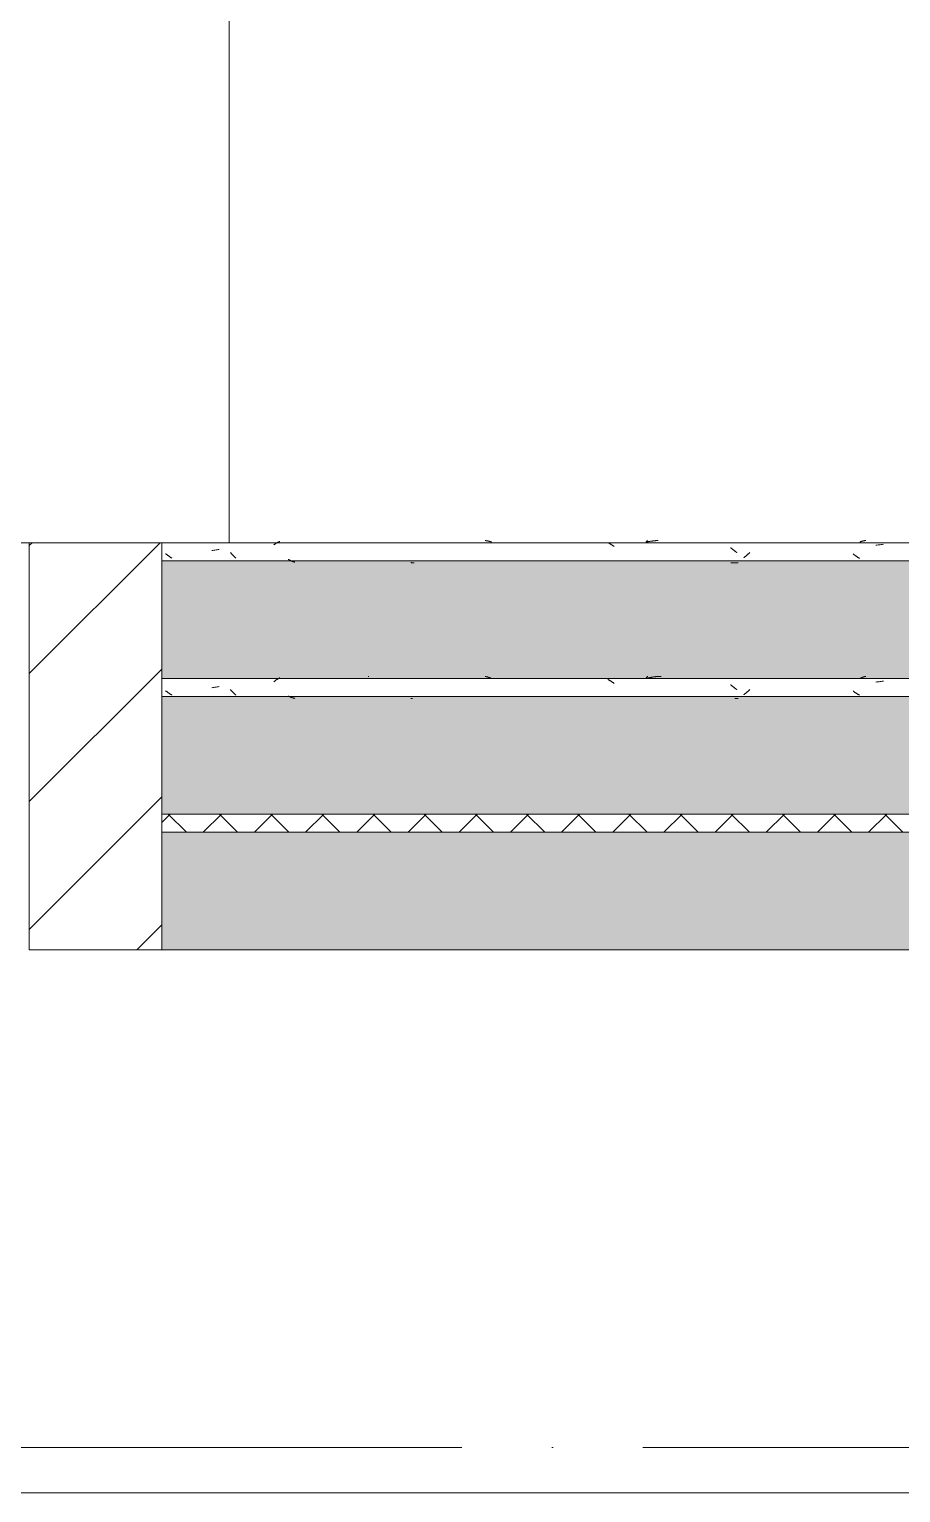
# Model space of a CAD drawing. Header units: millimetres. Extents: x -12680 to 112808, y -16580 to 93550.
# Drawn here: x 44051 to 45014, y -1050 to 567 of the extents above; entities that cross this region are included whole.
import ezdxf

# ---------------------------------------------------------------- set-up
doc = ezdxf.new("R2010")
doc.units = ezdxf.units.MM
doc.linetypes.add('Grid Line', pattern=[14, 10, -2, 0, -2])
for name, color, linetype, lineweight in [('HATCH-TUONG', 152, 'Continuous', 9), ('KINH', 152, 'Continuous', 5), ('NET CAT', 3, 'Continuous', 5), ('NET THAY 1', 41, 'Continuous', 5), ('NET-CAT', 3, 'Continuous', 9), ('TRUC', 225, 'Continuous', 5)]:
    doc.layers.add(name, color=color, linetype=linetype, lineweight=lineweight)
pattern_1 = [(50, (43587.75, -450), (182.1847, -15.939), [19.05, -209.55]), (355, (43587.75, -450), (35.2424, -191.0566), [15.24, -167.64]), (100.451, (43602.94, -451.33), (146.9425, 175.1167), [16.19, -178.09]), (30, (43587.75, -450), (165.746, -77.2887), [19.05, -209.55]), (335, (43587.75, -450), (-32.228, -191.588), [15.24, -167.64]), (80.451, (43601.57, -456.43), (197.974, 114.2986), [16.19, -178.09]), (46.184, (43587.75, -399.2), (271.079, -42.043), [28.575, -314.325]), (96.636, (43610.34, -402.7), (237.403, 247.427), [24.285, -267.135]), (351.184, (43587.75, -399.2), (237.405, 247.425), [22.86, -251.46]), (21, (43613.15, -411.9), (151.615, -102.2655), [19.05, -209.55]), (326, (43613.15, -411.9), (61.8024, 184.188), [15.24, -167.64]), (71.451, (43625.79, -420.42), (213.417, 81.9214), [16.19, -178.09]), (37.5, (43587.754, -450), (3.0883, 84.5551), [8.382, -157.226, 8.382, -161.798, -168.275]), (37.5, (43587.754, -450), (3.0883, 84.5551), [-335.788, 8.382, -159.893]), (7.5, (43587.75, -450), (66.8194, 100.1807), [8.382, -88.646, 8.382, -153.416, -64.135]), (7.5, (43587.75, -450), (66.8194, 100.1807), [-258.826, 8.382, -55.753]), (327.5, (43576.425, -450), (135.5905, -5.7289), [8.382, -55.118, 8.382, -189.738, -262.89]), (327.5, (43576.425, -450), (135.5905, -5.7289), [-261.62, 8.382, -254.508]), (317.5, (43505.71, -450), (148.129, 25.4268), [8.382, -74.168, 8.382, -123.19, -186.69]), (317.5, (43505.71, -450), (148.129, 25.4268), [-214.122, 8.382, -178.308])]
pattern_2 = [(45, (43100.6, 40601.6), (0, 2032), [253.59, -2620.09]), (45, (43045.4, 40656.7), (0, 2032), [253.59, -2620.09]), (45, (42969.5, 40525.7), (0, 2032), [546.2, -2327.48]), (45, (41718.8, 41963), (0, 2032), [253.59, -2620.09]), (45, (41663.6, 42018.2), (0, 2032), [253.59, -2620.09]), (45, (41587.8, 41887.1), (0, 2032), [546.2, -2327.48])]

# ---------------------------------------------------------------- blocks, each defined once
blk = doc.blocks.new('FP_254-MẶT CẮT B-B')
at = {"layer": 'NET THAY 1', "color": 7}
for p, q in [((49197.4, -150), (44197.4, -150)), ((44197.4, -170), (49197.4, -170))]:
    blk.add_line(p, q, dxfattribs=at)
at = {"layer": 'NET THAY 1'}
for p, q in [((44253.8, -160.1), (44252.6, -160.3)), ((44255, -159.9), (44253.8, -160.1)), ((44256.2, -159.7), (44255, -159.9)), ((44257.4, -159.5), (44256.2, -159.7)), ((44258.6, -159.3), (44257.4, -159.5)), ((44259.8, -159.1), (44258.6, -159.3)), ((44260.9, -159), (44259.8, -159.1)), ((44321.4, -153.6), (44321.1, -153.8)), ((44321.7, -153.4), (44321.4, -153.6)), ((44321.9, -153.1), (44321.7, -153.4)), ((44322.2, -152.9), (44321.9, -153.1)), ((44322.5, -152.7), (44322.2, -152.9)), ((44322.8, -152.5), (44322.5, -152.7)), ((44323.1, -152.3), (44322.8, -152.5)), ((44323.3, -152.1), (44323.1, -152.3)), ((44323.6, -151.9), (44323.3, -152.1)), ((44323.9, -151.7), (44323.6, -151.9)), ((44324.2, -151.5), (44323.9, -151.7)), ((44324.4, -151.3), (44324.2, -151.5)), ((44324.7, -151.1), (44324.4, -151.3)), ((44325, -151), (44324.7, -151.1)), ((44325.3, -150.8), (44325, -151)), ((44325.5, -150.6), (44325.3, -150.8)), ((44325.8, -150.4), (44325.5, -150.6)), ((44326.1, -150.3), (44325.8, -150.4)), ((44326.4, -150.1), (44326.1, -150.3)), ((44326.7, -150), (44326.4, -150.1)), ((44326.9, -149.8), (44326.7, -150)), ((44327.2, -149.7), (44326.9, -149.8)), ((44327.5, -149.5), (44327.2, -149.7)), ((44327.8, -149.4), (44327.5, -149.5)), ((44426, -147.7), (44425.7, -147.7)), ((44426.3, -147.7), (44426, -147.7)), ((44555.2, -147.9), (44554.8, -147.9)), ((44555.5, -148), (44555.2, -147.9)), ((44555.8, -148), (44555.5, -148)), ((44556.1, -148.1), (44555.8, -148)), ((44556.4, -148.2), (44556.1, -148.1)), ((44556.8, -148.2), (44556.4, -148.2)), ((44557.1, -148.3), (44556.8, -148.2)), ((44557.4, -148.4), (44557.1, -148.3)), ((44557.7, -148.5), (44557.4, -148.4)), ((44558, -148.6), (44557.7, -148.5)), ((44558.4, -148.7), (44558, -148.6)), ((44558.7, -148.8), (44558.4, -148.7)), ((44559, -148.9), (44558.7, -148.8)), ((44559.3, -149), (44559, -148.9)), ((44559.6, -149.1), (44559.3, -149)), ((44560, -149.2), (44559.6, -149.1)), ((44560.3, -149.3), (44560, -149.2)), ((44560.6, -149.5), (44560.3, -149.3)), ((44560.9, -149.6), (44560.6, -149.5)), ((44561.3, -149.7), (44560.9, -149.6)), ((44561.6, -149.9), (44561.3, -149.7)), ((44561.9, -150), (44561.6, -149.9)), ((44690.7, -151.2), (44690.4, -151)), ((44691.1, -151.4), (44690.7, -151.2)), ((44691.4, -151.5), (44691.1, -151.4)), ((44691.7, -151.7), (44691.4, -151.5)), ((44692, -151.9), (44691.7, -151.7)), ((44692.3, -152.1), (44692, -151.9)), ((44692.7, -152.3), (44692.3, -152.1)), ((44693, -152.5), (44692.7, -152.3)), ((44693.3, -152.7), (44693, -152.5)), ((44693.6, -152.9), (44693.3, -152.7)), ((44694, -153.1), (44693.6, -152.9)), ((44694.3, -153.3), (44694, -153.1)), ((44694.6, -153.5), (44694.3, -153.3)), ((44694.9, -153.7), (44694.6, -153.5)), ((44695.2, -154), (44694.9, -153.7)), ((44695.6, -154.2), (44695.2, -154)), ((44695.9, -154.4), (44695.6, -154.2)), ((44696.2, -154.6), (44695.9, -154.4)), ((44696.5, -154.9), (44696.2, -154.6)), ((44696.8, -155.1), (44696.5, -154.9)), ((44697.2, -155.3), (44696.8, -155.1)), ((44697.5, -155.6), (44697.2, -155.3)), ((44732.8, -149.8), (44732.6, -150.2)), ((44733.1, -150.1), (44732.6, -150.2)), ((44733, -149.5), (44732.8, -149.8)), ((44733.2, -149.1), (44733, -149.5)), ((44733.6, -150), (44733.1, -150.1)), ((44733.4, -148.8), (44733.2, -149.1)), ((44733.5, -148.6), (44733.4, -148.8)), ((44733.7, -148.3), (44733.5, -148.6)), ((44734, -149.8), (44733.6, -150)), ((44733.9, -148.1), (44733.7, -148.3)), ((44734.1, -148), (44733.9, -148.1)), ((44734.5, -149.7), (44734, -149.8)), ((44734.3, -147.8), (44734.1, -148)), ((44734.5, -147.7), (44734.3, -147.8)), ((44734.6, -147.7), (44734.5, -147.7)), ((44735, -149.6), (44734.5, -149.7)), ((44735.5, -149.5), (44735, -149.6)), ((44735.9, -149.4), (44735.5, -149.5)), ((44736.4, -149.2), (44735.9, -149.4)), ((44736.9, -149.1), (44736.4, -149.2)), ((44737.4, -149), (44736.9, -149.1)), ((44737.8, -148.9), (44737.4, -149)), ((44738.3, -148.8), (44737.8, -148.9)), ((44738.8, -148.7), (44738.3, -148.8)), ((44739.3, -148.7), (44738.8, -148.7)), ((44739.8, -148.6), (44739.3, -148.7)), ((44740.2, -148.5), (44739.8, -148.6)), ((44740.7, -148.4), (44740.2, -148.5)), ((44741.2, -148.3), (44740.7, -148.4)), ((44741.7, -148.3), (44741.2, -148.3)), ((44742.1, -148.2), (44741.7, -148.3)), ((44742.6, -148.1), (44742.1, -148.2)), ((44743.1, -148.1), (44742.6, -148.1)), ((44743.6, -148), (44743.1, -148.1)), ((44744, -148), (44743.6, -148)), ((44744.5, -147.9), (44744, -148)), ((44745, -147.9), (44744.5, -147.9)), ((44745.5, -147.8), (44745, -147.9)), ((44745.9, -147.8), (44745.5, -147.8)), ((44746.4, -147.8), (44745.9, -147.8)), ((44746.9, -147.7), (44746.4, -147.8)), ((44747.4, -147.7), (44746.9, -147.7)), ((44747.8, -147.7), (44747.4, -147.7)), ((44748.3, -147.7), (44747.8, -147.7)), ((44748.8, -147.7), (44748.3, -147.7)), ((44749.3, -147.7), (44748.8, -147.7)), ((44826.3, -157.2), (44826, -157)), ((44826.7, -157.5), (44826.3, -157.2)), ((44827, -157.7), (44826.7, -157.5)), ((44827.3, -158), (44827, -157.7)), ((44827.6, -158.2), (44827.3, -158)), ((44827.9, -158.5), (44827.6, -158.2)), ((44828.3, -158.7), (44827.9, -158.5)), ((44828.6, -159), (44828.3, -158.7)), ((44828.9, -159.2), (44828.6, -159)), ((44829.2, -159.5), (44828.9, -159.2)), ((44829.5, -159.7), (44829.2, -159.5)), ((44829.9, -160), (44829.5, -159.7)), ((44830.2, -160.3), (44829.9, -160)), ((44830.5, -160.5), (44830.2, -160.3)), ((44830.8, -160.8), (44830.5, -160.5)), ((44831.2, -161), (44830.8, -160.8)), ((44831.5, -161.3), (44831.2, -161)), ((44831.8, -161.5), (44831.5, -161.3)), ((44832.1, -161.8), (44831.8, -161.5)), ((44969.2, -150), (44968.9, -150.2)), ((44969.4, -149.9), (44969.2, -150)), ((44969.7, -149.7), (44969.4, -149.9)), ((44970, -149.6), (44969.7, -149.7)), ((44970.3, -149.5), (44970, -149.6)), ((44970.5, -149.3), (44970.3, -149.5)), ((44970.8, -149.2), (44970.5, -149.3)), ((44971.1, -149.1), (44970.8, -149.2)), ((44971.4, -149), (44971.1, -149.1)), ((44971.7, -148.8), (44971.4, -149)), ((44971.9, -148.7), (44971.7, -148.8)), ((44972.2, -148.6), (44971.9, -148.7)), ((44972.5, -148.5), (44972.2, -148.6)), ((44972.8, -148.4), (44972.5, -148.5)), ((44973, -148.3), (44972.8, -148.4)), ((44973.3, -148.3), (44973, -148.3)), ((44973.6, -148.2), (44973.3, -148.3)), ((44973.9, -148.1), (44973.6, -148.2)), ((44974.1, -148), (44973.9, -148.1)), ((44974.4, -148), (44974.1, -148)), ((44974.7, -147.9), (44974.4, -148)), ((44975, -147.9), (44974.7, -147.9)), ((44975.3, -147.8), (44975, -147.9)), ((44975.5, -147.8), (44975.3, -147.8)), ((44987.8, -153.9), (44986.6, -154.1)), ((44989, -153.7), (44987.8, -153.9)), ((44990.2, -153.6), (44989, -153.7)), ((44991.4, -153.4), (44990.2, -153.6)), ((44992.6, -153.3), (44991.4, -153.4)), ((44993.7, -153.1), (44992.6, -153.3)), ((44994.9, -152.9), (44993.7, -153.1)), ((44201.9, -163.9), (44201.6, -163.7)), ((44202.3, -164.1), (44201.9, -163.9)), ((44202.6, -164.4), (44202.3, -164.1)), ((44202.9, -164.6), (44202.6, -164.4)), ((44203.2, -164.8), (44202.9, -164.6)), ((44203.5, -165.1), (44203.2, -164.8)), ((44203.9, -165.3), (44203.5, -165.1)), ((44204.2, -165.5), (44203.9, -165.3)), ((44204.5, -165.8), (44204.2, -165.5)), ((44204.8, -166), (44204.5, -165.8)), ((44205.1, -166.2), (44204.8, -166)), ((44205.5, -166.4), (44205.1, -166.2)), ((44205.8, -166.6), (44205.5, -166.4)), ((44206.1, -166.8), (44205.8, -166.6)), ((44206.4, -167.1), (44206.1, -166.8)), ((44206.8, -167.3), (44206.4, -167.1)), ((44207.1, -167.5), (44206.8, -167.3)), ((44207.4, -167.7), (44207.1, -167.5)), ((44207.7, -167.9), (44207.4, -167.7)), ((44208, -168), (44207.7, -167.9)), ((44208.4, -168.2), (44208, -168)), ((44208.7, -168.4), (44208.4, -168.2)), ((44273.5, -162.6), (44273.2, -162.3)), ((44273.7, -162.8), (44273.5, -162.6)), ((44274, -163.1), (44273.7, -162.8)), ((44274.2, -163.4), (44274, -163.1)), ((44274.5, -163.7), (44274.2, -163.4)), ((44274.8, -164), (44274.5, -163.7)), ((44275, -164.2), (44274.8, -164)), ((44275.3, -164.5), (44275, -164.2)), ((44275.5, -164.8), (44275.3, -164.5)), ((44275.8, -165), (44275.5, -164.8)), ((44276, -165.3), (44275.8, -165)), ((44276.3, -165.6), (44276, -165.3)), ((44276.6, -165.8), (44276.3, -165.6)), ((44276.8, -166.1), (44276.6, -165.8)), ((44277.1, -166.3), (44276.8, -166.1)), ((44277.3, -166.6), (44277.1, -166.3)), ((44277.6, -166.8), (44277.3, -166.6)), ((44277.9, -167.1), (44277.6, -166.8)), ((44278.1, -167.3), (44277.9, -167.1)), ((44278.4, -167.5), (44278.1, -167.3)), ((44278.6, -167.8), (44278.4, -167.5)), ((44278.9, -168), (44278.6, -167.8)), ((44279.1, -168.2), (44278.9, -168)), ((44279.4, -168.4), (44279.1, -168.2)), ((44337.5, -169.6), (44337.2, -169.5)), ((44337.8, -169.8), (44337.5, -169.6)), ((44338.2, -169.9), (44337.8, -169.8)), ((44338.5, -170.1), (44338.2, -169.9)), ((44338.8, -170.2), (44338.5, -170.1)), ((44339.1, -170.4), (44338.8, -170.2)), ((44339.5, -170.5), (44339.1, -170.4)), ((44339.8, -170.6), (44339.5, -170.5)), ((44340.1, -170.7), (44339.8, -170.6)), ((44340.4, -170.9), (44340.1, -170.7)), ((44340.7, -171), (44340.4, -170.9)), ((44341.1, -171.1), (44340.7, -171)), ((44341.4, -171.2), (44341.1, -171.1)), ((44341.7, -171.3), (44341.4, -171.2)), ((44342, -171.4), (44341.7, -171.3)), ((44342.3, -171.5), (44342, -171.4)), ((44342.7, -171.6), (44342.3, -171.5)), ((44343, -171.7), (44342.7, -171.6)), ((44343.3, -171.8), (44343, -171.7)), ((44343.6, -171.8), (44343.3, -171.8)), ((44344, -171.9), (44343.6, -171.8)), ((44344.3, -172), (44344, -171.9)), ((44473.1, -172.3), (44472.8, -172.2)), ((44473.4, -172.3), (44473.1, -172.3)), ((44473.8, -172.3), (44473.4, -172.3)), ((44474.1, -172.3), (44473.8, -172.3)), ((44474.4, -172.3), (44474.1, -172.3)), ((44831.9, -172.3), (44830.6, -172.3)), ((44833.2, -172.3), (44831.9, -172.3)), ((44832.4, -162), (44832.1, -161.8)), ((44832.8, -162.3), (44832.4, -162)), ((44833.1, -162.5), (44832.8, -162.3)), ((44834.5, -172.3), (44833.2, -172.3)), ((44840.9, -167.8), (44840.6, -168)), ((44841.1, -167.6), (44840.9, -167.8)), ((44841.4, -167.4), (44841.1, -167.6)), ((44841.7, -167.2), (44841.4, -167.4)), ((44842, -167), (44841.7, -167.2)), ((44842.2, -166.7), (44842, -167)), ((44842.5, -166.5), (44842.2, -166.7)), ((44842.8, -166.3), (44842.5, -166.5)), ((44843.1, -166.1), (44842.8, -166.3)), ((44843.4, -165.8), (44843.1, -166.1)), ((44843.6, -165.6), (44843.4, -165.8)), ((44843.9, -165.4), (44843.6, -165.6)), ((44844.2, -165.1), (44843.9, -165.4)), ((44844.5, -164.9), (44844.2, -165.1)), ((44844.7, -164.7), (44844.5, -164.9)), ((44845, -164.4), (44844.7, -164.7)), ((44845.3, -164.2), (44845, -164.4)), ((44845.6, -163.9), (44845.3, -164.2)), ((44845.9, -163.7), (44845.6, -163.9)), ((44846.1, -163.4), (44845.9, -163.7)), ((44846.4, -163.2), (44846.1, -163.4)), ((44846.7, -162.9), (44846.4, -163.2)), ((44847, -162.7), (44846.7, -162.9)), ((44847.2, -162.4), (44847, -162.7)), ((44961.9, -164.2), (44961.6, -164)), ((44962.2, -164.4), (44961.9, -164.2)), ((44962.6, -164.7), (44962.2, -164.4)), ((44962.9, -164.9), (44962.6, -164.7)), ((44963.2, -165.1), (44962.9, -164.9)), ((44963.5, -165.4), (44963.2, -165.1)), ((44963.9, -165.6), (44963.5, -165.4)), ((44964.2, -165.8), (44963.9, -165.6)), ((44964.5, -166), (44964.2, -165.8)), ((44964.8, -166.3), (44964.5, -166)), ((44965.1, -166.5), (44964.8, -166.3)), ((44965.5, -166.7), (44965.1, -166.5)), ((44965.8, -166.9), (44965.5, -166.7)), ((44966.1, -167.1), (44965.8, -166.9)), ((44966.4, -167.3), (44966.1, -167.1)), ((44966.7, -167.5), (44966.4, -167.3)), ((44967.1, -167.7), (44966.7, -167.5)), ((44967.4, -167.9), (44967.1, -167.7)), ((44967.7, -168.1), (44967.4, -167.9)), ((44968, -168.3), (44967.7, -168.1)), ((44968.4, -168.5), (44968, -168.3)), ((44968.7, -168.6), (44968.4, -168.5))]:
    blk.add_line(p, q, dxfattribs=at)
blk = doc.blocks.new('FP_255-MẶT CẮT B-B')
at = {"layer": 'NET THAY 1'}
for p, q in [((44325, 0), (44324.7, -0.1)), ((44325.3, 0.2), (44325, 0)), ((44325.5, 0.3), (44325.3, 0.2)), ((44325.8, 0.5), (44325.5, 0.3)), ((44326.1, 0.6), (44325.8, 0.5)), ((44326.4, 0.7), (44326.1, 0.6)), ((44326.7, 0.9), (44326.4, 0.7)), ((44326.9, 1), (44326.7, 0.9)), ((44327.2, 1.1), (44326.9, 1)), ((44327.5, 1.2), (44327.2, 1.1)), ((44327.8, 1.3), (44327.5, 1.2)), ((44555.2, 2.3), (44554.8, 2.3)), ((44555.5, 2.3), (44555.2, 2.3)), ((44555.8, 2.2), (44555.5, 2.3)), ((44556.1, 2.2), (44555.8, 2.2)), ((44556.4, 2.2), (44556.1, 2.2)), ((44556.8, 2.1), (44556.4, 2.2)), ((44557.1, 2.1), (44556.8, 2.1)), ((44557.4, 2), (44557.1, 2.1)), ((44557.7, 2), (44557.4, 2)), ((44558, 1.9), (44557.7, 2)), ((44558.4, 1.9), (44558, 1.9)), ((44558.7, 1.8), (44558.4, 1.9)), ((44559, 1.7), (44558.7, 1.8)), ((44559.3, 1.6), (44559, 1.7)), ((44559.6, 1.5), (44559.3, 1.6)), ((44560, 1.5), (44559.6, 1.5)), ((44560.3, 1.4), (44560, 1.5)), ((44560.6, 1.3), (44560.3, 1.4)), ((44560.9, 1.1), (44560.6, 1.3)), ((44561.3, 1), (44560.9, 1.1)), ((44561.6, 0.9), (44561.3, 1)), ((44561.9, 0.8), (44561.6, 0.9)), ((44732.8, 1), (44732.6, 0.6)), ((44733.1, 0.7), (44732.6, 0.6)), ((44733, 1.2), (44732.8, 1)), ((44733.2, 1.5), (44733, 1.2)), ((44733.6, 0.9), (44733.1, 0.7)), ((44733.3, 1.7), (44733.2, 1.5)), ((44733.5, 1.9), (44733.3, 1.7)), ((44733.7, 2.1), (44733.5, 1.9)), ((44734, 1), (44733.6, 0.9)), ((44733.9, 2.2), (44733.7, 2.1)), ((44734, 2.3), (44733.9, 2.2)), ((44734.2, 2.3), (44734, 2.3)), ((44734.5, 1.1), (44734, 1)), ((44735, 1.2), (44734.5, 1.1)), ((44735.5, 1.3), (44735, 1.2)), ((44736, 1.3), (44735.5, 1.3)), ((44736.4, 1.4), (44736, 1.3)), ((44736.9, 1.5), (44736.4, 1.4)), ((44737.4, 1.6), (44736.9, 1.5)), ((44737.9, 1.7), (44737.4, 1.6)), ((44738.3, 1.7), (44737.9, 1.7)), ((44738.8, 1.8), (44738.3, 1.7)), ((44739.3, 1.9), (44738.8, 1.8)), ((44739.8, 1.9), (44739.3, 1.9)), ((44740.2, 2), (44739.8, 1.9)), ((44740.7, 2), (44740.2, 2)), ((44741.2, 2.1), (44740.7, 2)), ((44741.7, 2.1), (44741.2, 2.1)), ((44742.1, 2.2), (44741.7, 2.1)), ((44742.6, 2.2), (44742.1, 2.2)), ((44743.1, 2.2), (44742.6, 2.2)), ((44743.6, 2.3), (44743.1, 2.2)), ((44744, 2.3), (44743.6, 2.3)), ((44744.5, 2.3), (44744, 2.3)), ((44745, 2.3), (44744.5, 2.3)), ((44745.5, 2.3), (44745, 2.3)), ((44746, 2.3), (44745.5, 2.3)), ((44969.2, 0.8), (44968.9, 0.7)), ((44969.4, 0.9), (44969.2, 0.8)), ((44969.7, 1), (44969.4, 0.9)), ((44970, 1.2), (44969.7, 1)), ((44970.3, 1.3), (44970, 1.2)), ((44970.5, 1.4), (44970.3, 1.3)), ((44970.8, 1.5), (44970.5, 1.4)), ((44971.1, 1.6), (44970.8, 1.5)), ((44971.4, 1.7), (44971.1, 1.6)), ((44971.7, 1.7), (44971.4, 1.7)), ((44971.9, 1.8), (44971.7, 1.7)), ((44972.2, 1.9), (44971.9, 1.8)), ((44972.5, 2), (44972.2, 1.9)), ((44972.8, 2), (44972.5, 2)), ((44973, 2.1), (44972.8, 2)), ((44973.3, 2.1), (44973, 2.1)), ((44973.6, 2.2), (44973.3, 2.1)), ((44973.9, 2.2), (44973.6, 2.2)), ((44974.1, 2.2), (44973.9, 2.2)), ((44974.4, 2.3), (44974.1, 2.2)), ((44974.7, 2.3), (44974.4, 2.3)), ((44975, 2.3), (44974.7, 2.3)), ((44975.3, 2.3), (44975, 2.3)), ((44975.5, 2.3), (44975.3, 2.3)), ((44201.9, -12.4), (44201.6, -12.1)), ((44202.3, -12.6), (44201.9, -12.4)), ((44202.6, -12.9), (44202.3, -12.6)), ((44202.9, -13.1), (44202.6, -12.9)), ((44203.2, -13.4), (44202.9, -13.1)), ((44203.5, -13.6), (44203.2, -13.4)), ((44203.9, -13.9), (44203.5, -13.6)), ((44204.2, -14.1), (44203.9, -13.9)), ((44204.5, -14.3), (44204.2, -14.1)), ((44204.8, -14.6), (44204.5, -14.3)), ((44205.1, -14.8), (44204.8, -14.6)), ((44205.5, -15), (44205.1, -14.8)), ((44205.8, -15.3), (44205.5, -15)), ((44206.1, -15.5), (44205.8, -15.3)), ((44206.4, -15.7), (44206.1, -15.5)), ((44206.8, -15.9), (44206.4, -15.7)), ((44207.1, -16.2), (44206.8, -15.9)), ((44207.4, -16.4), (44207.1, -16.2)), ((44253.8, -8.5), (44252.6, -8.7)), ((44255, -8.4), (44253.8, -8.5)), ((44256.2, -8.2), (44255, -8.4)), ((44257.4, -8), (44256.2, -8.2)), ((44258.6, -7.8), (44257.4, -8)), ((44259.8, -7.6), (44258.6, -7.8)), ((44260.9, -7.4), (44259.8, -7.6)), ((44273.5, -11), (44273.2, -10.7)), ((44273.7, -11.3), (44273.5, -11)), ((44274, -11.6), (44273.7, -11.3)), ((44274.2, -11.9), (44274, -11.6)), ((44274.5, -12.2), (44274.2, -11.9)), ((44274.8, -12.5), (44274.5, -12.2)), ((44275, -12.7), (44274.8, -12.5)), ((44275.3, -13), (44275, -12.7)), ((44275.5, -13.3), (44275.3, -13)), ((44275.8, -13.6), (44275.5, -13.3)), ((44276, -13.9), (44275.8, -13.6)), ((44276.3, -14.1), (44276, -13.9)), ((44276.6, -14.4), (44276.3, -14.1)), ((44276.8, -14.7), (44276.6, -14.4)), ((44277.1, -14.9), (44276.8, -14.7)), ((44277.3, -15.2), (44277.1, -14.9)), ((44277.6, -15.5), (44277.3, -15.2)), ((44277.9, -15.7), (44277.6, -15.5)), ((44278.1, -16), (44277.9, -15.7)), ((44278.4, -16.2), (44278.1, -16)), ((44321.4, -2.3), (44321.1, -2.5)), ((44321.7, -2.1), (44321.4, -2.3)), ((44321.9, -1.9), (44321.7, -2.1)), ((44322.2, -1.7), (44321.9, -1.9)), ((44322.5, -1.5), (44322.2, -1.7)), ((44322.8, -1.3), (44322.5, -1.5)), ((44323.1, -1.1), (44322.8, -1.3)), ((44323.3, -1), (44323.1, -1.1)), ((44323.6, -0.8), (44323.3, -1)), ((44323.9, -0.6), (44323.6, -0.8)), ((44324.2, -0.4), (44323.9, -0.6)), ((44324.4, -0.3), (44324.2, -0.4)), ((44324.7, -0.1), (44324.4, -0.3)), ((44690.7, -0.2), (44690.4, 0)), ((44691.1, -0.3), (44690.7, -0.2)), ((44691.4, -0.5), (44691.1, -0.3)), ((44691.7, -0.6), (44691.4, -0.5)), ((44692, -0.8), (44691.7, -0.6)), ((44692.3, -1), (44692, -0.8)), ((44692.7, -1.1), (44692.3, -1)), ((44693, -1.3), (44692.7, -1.1)), ((44693.3, -1.5), (44693, -1.3)), ((44693.6, -1.7), (44693.3, -1.5)), ((44694, -1.9), (44693.6, -1.7)), ((44694.3, -2.1), (44694, -1.9)), ((44694.6, -2.3), (44694.3, -2.1)), ((44694.9, -2.4), (44694.6, -2.3)), ((44695.2, -2.7), (44694.9, -2.4)), ((44695.6, -2.9), (44695.2, -2.7)), ((44695.9, -3.1), (44695.6, -2.9)), ((44696.2, -3.3), (44695.9, -3.1)), ((44696.5, -3.5), (44696.2, -3.3)), ((44696.8, -3.7), (44696.5, -3.5)), ((44697.2, -3.9), (44696.8, -3.7)), ((44697.5, -4.1), (44697.2, -3.9)), ((44826.3, -5.7), (44826, -5.5)), ((44826.7, -6), (44826.3, -5.7)), ((44827, -6.2), (44826.7, -6)), ((44827.3, -6.5), (44827, -6.2)), ((44827.6, -6.7), (44827.3, -6.5)), ((44827.9, -6.9), (44827.6, -6.7)), ((44828.3, -7.2), (44827.9, -6.9)), ((44828.6, -7.4), (44828.3, -7.2)), ((44828.9, -7.7), (44828.6, -7.4)), ((44829.2, -7.9), (44828.9, -7.7)), ((44829.5, -8.2), (44829.2, -7.9)), ((44829.9, -8.4), (44829.5, -8.2)), ((44830.2, -8.7), (44829.9, -8.4)), ((44830.5, -8.9), (44830.2, -8.7)), ((44830.8, -9.2), (44830.5, -8.9)), ((44831.2, -9.4), (44830.8, -9.2)), ((44831.5, -9.7), (44831.2, -9.4)), ((44831.8, -9.9), (44831.5, -9.7)), ((44832.1, -10.2), (44831.8, -9.9)), ((44832.4, -10.5), (44832.1, -10.2)), ((44832.8, -10.7), (44832.4, -10.5)), ((44833.1, -11), (44832.8, -10.7)), ((44841.4, -16.1), (44841.1, -16.3)), ((44841.7, -15.8), (44841.4, -16.1)), ((44842, -15.6), (44841.7, -15.8)), ((44842.2, -15.4), (44842, -15.6)), ((44842.5, -15.1), (44842.2, -15.4)), ((44842.8, -14.9), (44842.5, -15.1)), ((44843.1, -14.7), (44842.8, -14.9)), ((44843.4, -14.4), (44843.1, -14.7)), ((44843.6, -14.2), (44843.4, -14.4)), ((44843.9, -13.9), (44843.6, -14.2)), ((44844.2, -13.7), (44843.9, -13.9)), ((44844.5, -13.4), (44844.2, -13.7)), ((44844.7, -13.2), (44844.5, -13.4)), ((44845, -12.9), (44844.7, -13.2)), ((44845.3, -12.7), (44845, -12.9)), ((44845.6, -12.4), (44845.3, -12.7)), ((44845.9, -12.1), (44845.6, -12.4)), ((44846.1, -11.9), (44845.9, -12.1)), ((44846.4, -11.6), (44846.1, -11.9)), ((44846.7, -11.4), (44846.4, -11.6)), ((44847, -11.1), (44846.7, -11.4)), ((44847.2, -10.8), (44847, -11.1)), ((44961.9, -12.7), (44961.6, -12.4)), ((44962.2, -12.9), (44961.9, -12.7)), ((44962.6, -13.2), (44962.2, -12.9)), ((44962.9, -13.4), (44962.6, -13.2)), ((44963.2, -13.7), (44962.9, -13.4)), ((44963.5, -13.9), (44963.2, -13.7)), ((44963.9, -14.2), (44963.5, -13.9)), ((44964.2, -14.4), (44963.9, -14.2)), ((44964.5, -14.6), (44964.2, -14.4)), ((44964.8, -14.9), (44964.5, -14.6)), ((44965.1, -15.1), (44964.8, -14.9)), ((44965.5, -15.3), (44965.1, -15.1)), ((44965.8, -15.5), (44965.5, -15.3)), ((44966.1, -15.8), (44965.8, -15.5)), ((44966.4, -16), (44966.1, -15.8)), ((44966.7, -16.2), (44966.4, -16)), ((44987.8, -2.6), (44986.6, -2.8)), ((44989, -2.5), (44987.8, -2.6)), ((44990.2, -2.3), (44989, -2.5)), ((44991.4, -2.2), (44990.2, -2.3)), ((44992.6, -2), (44991.4, -2.2)), ((44993.7, -1.9), (44992.6, -2)), ((44994.9, -1.7), (44993.7, -1.9)), ((44207.7, -16.6), (44207.4, -16.4)), ((44208, -16.8), (44207.7, -16.6)), ((44208.4, -17), (44208, -16.8)), ((44208.7, -17.2), (44208.4, -17)), ((44278.6, -16.5), (44278.4, -16.2)), ((44278.9, -16.7), (44278.6, -16.5)), ((44279.1, -17), (44278.9, -16.7)), ((44279.4, -17.2), (44279.1, -17)), ((44337.5, -18.6), (44337.2, -18.4)), ((44337.8, -18.7), (44337.5, -18.6)), ((44338.2, -18.9), (44337.8, -18.7)), ((44338.5, -19.1), (44338.2, -18.9)), ((44338.8, -19.3), (44338.5, -19.1)), ((44339.1, -19.4), (44338.8, -19.3)), ((44339.5, -19.6), (44339.1, -19.4)), ((44339.8, -19.7), (44339.5, -19.6)), ((44340.1, -19.9), (44339.8, -19.7)), ((44340.4, -20), (44340.1, -19.9)), ((44340.7, -20.2), (44340.4, -20)), ((44341.1, -20.3), (44340.7, -20.2)), ((44341.4, -20.5), (44341.1, -20.3)), ((44341.7, -20.6), (44341.4, -20.5)), ((44342, -20.7), (44341.7, -20.6)), ((44342.3, -20.8), (44342, -20.7)), ((44342.7, -21), (44342.3, -20.8)), ((44343, -21.1), (44342.7, -21)), ((44343.3, -21.2), (44343, -21.1)), ((44343.6, -21.3), (44343.3, -21.2)), ((44344, -21.4), (44343.6, -21.3)), ((44344.3, -21.5), (44344, -21.4)), ((44473.1, -22), (44472.8, -21.9)), ((44473.4, -22.1), (44473.1, -22)), ((44473.7, -22.1), (44473.4, -22.1)), ((44474, -22.1), (44473.7, -22.1)), ((44474.3, -22.2), (44474, -22.1)), ((44474.6, -22.2), (44474.3, -22.2)), ((44474.9, -22.2), (44474.6, -22.2)), ((44475.2, -22.3), (44474.9, -22.2)), ((44475.5, -22.3), (44475.2, -22.3)), ((44475.8, -22.3), (44475.5, -22.3)), ((44476.1, -22.3), (44475.8, -22.3)), ((44476.4, -22.3), (44476.1, -22.3)), ((44827.4, -22.3), (44826.2, -22.3)), ((44828.6, -22.2), (44827.4, -22.3)), ((44829.8, -22.2), (44828.6, -22.2)), ((44831, -22.2), (44829.8, -22.2)), ((44832.1, -22.2), (44831, -22.2)), ((44833.3, -22.1), (44832.1, -22.2)), ((44834.5, -22.1), (44833.3, -22.1)), ((44840.9, -16.5), (44840.6, -16.7)), ((44841.1, -16.3), (44840.9, -16.5)), ((44967.1, -16.4), (44966.7, -16.2)), ((44967.4, -16.6), (44967.1, -16.4)), ((44967.7, -16.8), (44967.4, -16.6)), ((44968, -17.1), (44967.7, -16.8)), ((44968.4, -17.3), (44968, -17.1)), ((44968.7, -17.5), (44968.4, -17.3))]:
    blk.add_line(p, q, dxfattribs=at)
at = {"layer": 'NET THAY 1', "color": 7}
for p, q in [((49197.4, 0), (44197.4, 0)), ((44197.4, -20), (49197.4, -20))]:
    blk.add_line(p, q, dxfattribs=at)
blk = doc.blocks.new('System Panel - Glazed-V36-MẶT CẮT B-B')
at = {"layer": 'KINH'}
h = blk.add_hatch(dxfattribs=at)
h.set_pattern_fill('FP_5', color=256, style=0, pattern_type=2)
h.set_pattern_definition(pattern_2)
h.paths.add_polyline_path([(44868.5, 0), (45271.9, 0), (45271.9, 2200), (44271.9, 2200), (44271.9, 0), (44408.1, 0)], flags=0)
at = {"layer": 'KINH', "color": 7}
blk.add_line((44271.9, 2200), (44271.9, 0), dxfattribs=at)
blk = doc.blocks.new('System Panel - Glazed-V37-MẶT CẮT B-B')
at = {"layer": 'KINH'}
h = blk.add_hatch(dxfattribs=at)
h.set_pattern_fill('FP_5', color=256, style=0, pattern_type=2)
h.set_pattern_definition(pattern_2)
h.paths.add_polyline_path([(44052.2, 0), (44271.9, 0), (44271.9, 2200), (43271.9, 2200), (43271.9, 0), (44051, 0)], flags=0)
at = {"layer": 'KINH', "color": 7}
blk.add_line((44271.9, 0), (44271.9, 2200), dxfattribs=at)
blk = doc.blocks.new('ALC1807-ASCENT PLAZA-TANG 1_2_rvt-1-MẶT CẮT B-B')
at = {"layer": 'HATCH-TUONG', "lineweight": 5}
h = blk.add_hatch(dxfattribs=at)
h.set_pattern_fill('FP_4', style=0, pattern_type=2)
h.set_pattern_definition([(45, (41462.07, 40400), (-70.71068, 70.71068), [])])
h.paths.add_polyline_path([(44197.4, -450), (44197.4, 0), (44051, 0), (44051, -450)], flags=0)
at = {"layer": 'NET THAY 1'}
h = blk.add_hatch(dxfattribs=at)
h.set_pattern_fill('FP_40', color=256, style=0, pattern_type=2)
h.set_pattern_definition(pattern_1)
h.paths.add_polyline_path([(49011.9, -150), (49197.4, -150), (49197.4, -20), (44197.4, -20), (44197.4, -150), (48551.5, -150)], flags=0)
h = blk.add_hatch(dxfattribs=at)
h.set_pattern_fill('FP_40', color=256, style=0, pattern_type=2)
h.set_pattern_definition(pattern_1)
h.paths.add_polyline_path([(46710, -300), (49197.4, -300), (49197.4, -170), (44197.4, -170), (44197.4, -300), (46249.6, -300)], flags=0)
h = blk.add_hatch(dxfattribs=at)
h.set_pattern_fill('FP_39', color=256, style=0, pattern_type=2)
h.set_pattern_definition([(45, (41462.075, 40400), (-28.28427, 28.28427), []), (135, (41462.075, 40400), (-28.28427, -28.28427), [])])
h.paths.add_polyline_path([(49011.9, -320), (49197.4, -320), (49197.4, -300), (44197.4, -300), (44197.4, -320), (48091.2, -320)], flags=0)
h = blk.add_hatch(dxfattribs=at)
h.set_pattern_fill('FP_40', color=256, style=0, pattern_type=2)
h.set_pattern_definition(pattern_1)
h.paths.add_polyline_path([(49197.4, -450), (49197.4, -320), (44197.4, -320), (44197.4, -450), (49011.9, -450)], flags=0)
at = {"layer": 'NET CAT', "color": 50, "lineweight": 9}
for p, q in [((49197.4, -300), (44197.4, -300)), ((44197.4, -300), (44197.4, -320)), ((44197.4, -320), (49197.4, -320))]:
    blk.add_line(p, q, dxfattribs=at)
at = {"layer": 'NET THAY 1', "color": 7}
blk.add_line((44197.4, -450), (49197.4, -450), dxfattribs=at)
at = {"layer": 'NET-CAT'}
for p, q in [((44197.4, 0), (44051, 0)), ((44051, 0), (44051, -450)), ((44197.4, -450), (44197.4, 0)), ((44051, -450), (44197.4, -450))]:
    blk.add_line(p, q, dxfattribs=at)
at = {"color": 250, "lineweight": 9}
for name in ['System Panel - Glazed-V37-MẶT CẮT B-B', 'System Panel - Glazed-V36-MẶT CẮT B-B']:
    blk.add_blockref(name, (0, 0), dxfattribs=at)
at = {"layer": 'NET THAY 1', "color": 7}
for name in ['FP_255-MẶT CẮT B-B', 'FP_254-MẶT CẮT B-B']:
    blk.add_blockref(name, (0, 0), dxfattribs=at)

msp = doc.modelspace()

# ---------------------------------------------------------------- linework, layer by layer
at = {"layer": 'NET-CAT', "lineweight": 15}
msp.add_line((55756.9, -1050), (34831.4, -1050), dxfattribs=at)
at = {"layer": 'TRUC', "linetype": 'Grid Line', "ltscale": 50}
for p, q in [((-12679, 0), (108517.8, 0)), ((-12679, -1000), (112808.4, -1000))]:
    msp.add_line(p, q, dxfattribs=at)

# ---------------------------------------------------------------- block references
at = {"lineweight": 5}
msp.add_blockref('ALC1807-ASCENT PLAZA-TANG 1_2_rvt-1-MẶT CẮT B-B', (0, 0), dxfattribs=at)

doc.saveas('drawing.dxf')
